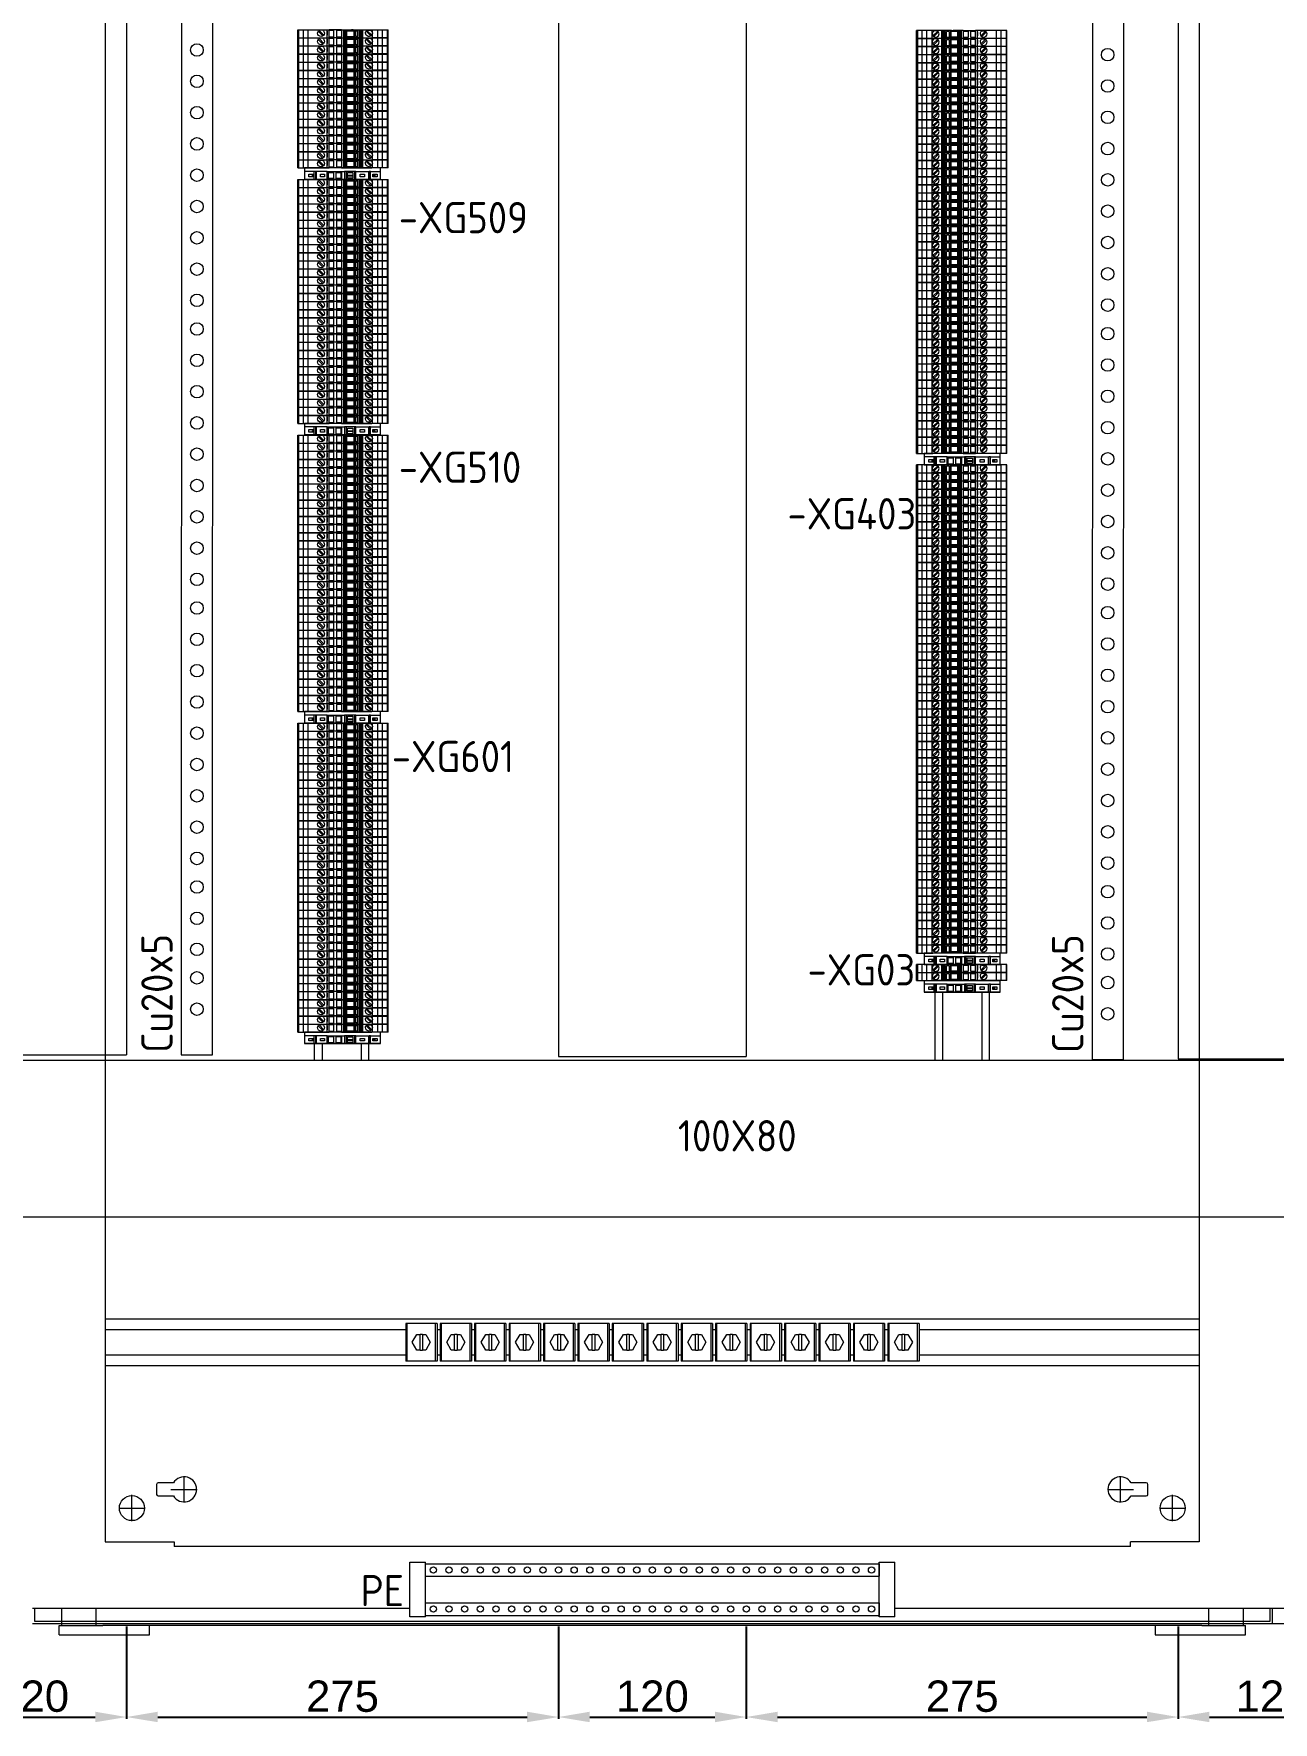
# Model space of a CAD drawing. Header units: millimetres. Extents: x 4959 to 7449, y 754 to 2938.
# Drawn here: x 5863 to 6655, y 754 to 1833 of the extents above; entities that cross this region are included whole.
import ezdxf
from ezdxf.enums import TextEntityAlignment as Align

# ---------------------------------------------------------------- set-up
doc = ezdxf.new("R2010")
doc.units = ezdxf.units.MM
doc.set_wipeout_variables(frame=1)
doc.layers.add('! NO PLOT !', color=7, linetype='Continuous', true_color=0xff75dd, plot=False)
doc.layers.add('000-PI-Oprema', color=30, linetype='Continuous', lineweight=5)
doc.layers.add('SI-ORMAR-Oprema', color=30, linetype='Continuous', lineweight=5)
for name, color, linetype in [('000-PI-ORMAR', 2, 'Continuous'), ('000-PI_TEXT', 7, 'Continuous'), ('002-PI-Kabelska kanalica', 150, 'Continuous'), ('004-PI-DIN Šina', 3, 'Continuous')]:
    doc.layers.add(name, color=color, linetype=linetype)
doc.styles.add('PI0', font='isocpeur.ttf', dxfattribs={"width": 0.9})
doc.styles.get("Standard").update_dxf_attribs({"font": 'arial.ttf'})
doc.dimstyles.new('ISO-25-lb', dxfattribs={"dimtxt": 8, "dimasz": 8, "dimexe": 1.25, "dimexo": 0.625, "dimtad": 1, "dimtxsty": 'Standard', "dimcen": 5, "dimadec": 0, "dimazin": 0, "dimtfac": 1, "dimtmove": 0, "dimatfit": 3, "dimfxl": 1, "dimarcsym": 0})

# ---------------------------------------------------------------- blocks, each defined once
blk = doc.blocks.new('2000x800_montazna ploca')
at = {"layer": '! NO PLOT !', "color": 18, "linetype": 'ByBlock', "lineweight": 0, "true_color": 0x000000}
for p, q in [((-4283.4, -218.7), (-4283.4, -201.9)), ((-3685, -218.7), (-3685, -201.9)), ((-4316.7, -230.7), (-4316.7, -213.9)), ((-4300.9, -207.1), (-4300.9, -213.5)), ((-4290.2, -206.1), (-4299.9, -206.1)), ((-4299.9, -214.5), (-4290.2, -214.5)), ((-4291.8, -210.3), (-4275, -210.3)), ((-3693.4, -210.3), (-3676.6, -210.3)), ((-3668.5, -206.1), (-3678.2, -206.1)), ((-3678.2, -214.5), (-3668.5, -214.5)), ((-3667.5, -213.5), (-3667.5, -207.1)), ((-3651.7, -230.7), (-3651.7, -213.9)), ((-4325.1, -222.3), (-4308.3, -222.3)), ((-3660.1, -222.3), (-3643.3, -222.3))]:
    blk.add_line(p, q, dxfattribs=at)
for centre in [(-4316.7, -222.3), (-3651.7, -222.3)]:
    blk.add_circle(centre, 8, dxfattribs=at)
for centre, radius, start, end in [((-4283.4, -210.3), 8, 211.6682, 148.3318), ((-3685, -210.3), 8, 31.6682, 328.3318), ((-4299.9, -207.1), 1, 90, 180), ((-4299.9, -213.5), 1, 180, 270), ((-3668.5, -207.1), 1, 360, 90), ((-3668.5, -213.5), 1, 270, 0)]:
    blk.add_arc(centre, radius, start, end, dxfattribs=at)
at = {"layer": '000-PI-ORMAR', "color": 18, "linetype": 'ByBlock', "lineweight": 0, "true_color": 0x000000}
for p, q in [((-4333.7, 1646.2), (-4333.7, -243.8)), ((-3634.7, 1646.2), (-3634.7, -243.8)), ((-4333.7, -243.8), (-4289.7, -243.8)), ((-4289.7, -243.8), (-4289.7, -246.8)), ((-3678.7, -246.8), (-4289.7, -246.8)), ((-3634.7, -243.8), (-3678.7, -243.8)), ((-3678.7, -246.8), (-3678.7, -243.8))]:
    blk.add_line(p, q, dxfattribs=at)
blk = doc.blocks.new('*U207')
at = {"layer": '004-PI-DIN Šina', "color": 0, "linetype": 'ByBlock', "lineweight": 0, "ltscale": 0.25}
for p, q in [((0, 15), (699, 15)), ((0, -15), (0, 15)), ((699, 15), (699, -15)), ((699, 8), (0, 8)), ((0, -8), (699, -8)), ((699, -15), (0, -15))]:
    blk.add_line(p, q, dxfattribs=at)
blk = doc.blocks.new('*U208')
at = {"layer": '002-PI-Kabelska kanalica', "color": 0, "linetype": 'ByBlock', "lineweight": 0}
for p in [(-20, 1327), (100, -100)]:
    blk.add_line(p, (100, 1327), dxfattribs=at)
blk = doc.blocks.new('3240252_WCC_14-select__2', base_point=(55.7, 813.9))
at = {"layer": '000-PI-Oprema', "color": 7}
for p, q in [((55.7, 837.9), (55.7, 813.9)), ((56.5, 837.9), (55.7, 837.9)), ((74.8, 837.9), (56.5, 837.9)), ((56.5, 813.9), (56.5, 837.9)), ((59.9, 825.9), (62.8, 830.9)), ((62.8, 830.9), (64.9, 830.9)), ((64.9, 820.9), (64.9, 830.9)), ((66.5, 830.9), (64.9, 830.9)), ((66.5, 830.9), (68.6, 830.9)), ((66.5, 830.9), (66.5, 820.9)), ((68.6, 830.9), (71.4, 825.9)), ((75.7, 837.9), (74.8, 837.9)), ((74.8, 813.9), (74.8, 837.9)), ((75.7, 837.9), (75.7, 813.9)), ((62.8, 820.9), (59.9, 825.9)), ((64.9, 820.9), (62.8, 820.9)), ((64.9, 820.9), (66.5, 820.9)), ((68.6, 820.9), (66.5, 820.9)), ((71.4, 825.9), (68.6, 820.9)), ((56.5, 813.9), (55.7, 813.9)), ((74.8, 813.9), (56.5, 813.9)), ((75.7, 813.9), (74.8, 813.9))]:
    blk.add_line(p, q, dxfattribs=at)
blk = doc.blocks.new('Drfsicht1', base_point=(65.7, 825.9))
at = {"color": 0, "linetype": 'ByBlock', "lineweight": 0}
blk.add_wipeout([(55.7, 837.9), (75.7, 837.9), (75.7, 813.9), (55.7, 813.9)], dxfattribs=at).dxf.layer = '000-PI-Oprema'
at = {"layer": '000-PI-Oprema', "color": 0, "linetype": 'ByBlock', "lineweight": 0}
blk.add_blockref('3240252_WCC_14-select__2', (55.7, 813.9), dxfattribs=at)
blk = doc.blocks.new('Uvodnica_ WCC14')
at = {"layer": '000-PI-Oprema', "color": 7}
blk.add_blockref('Drfsicht1', (0, 0), dxfattribs=at)
blk = doc.blocks.new('*U268')
blk.add_blockref('Uvodnica_ WCC14', (0, 0))
blk = doc.blocks.new('*U267')
at = {"layer": '000-PI-Oprema', "color": 0, "linetype": 'ByBlock', "lineweight": -2, "transparency": 16777216}
blk.add_blockref('*U268', (0, 0), dxfattribs=at)
blk.add_blockref('*U268', (22, 0), dxfattribs=at)
blk.add_blockref('*U268', (44, 0), dxfattribs=at)
blk.add_blockref('*U268', (66, 0), dxfattribs=at)
blk.add_blockref('*U268', (88, 0), dxfattribs=at)
blk.add_blockref('*U268', (110, 0), dxfattribs=at)
blk.add_blockref('*U268', (132, 0), dxfattribs=at)
blk.add_blockref('*U268', (154, 0), dxfattribs=at)
blk.add_blockref('*U268', (176, 0), dxfattribs=at)
blk.add_blockref('*U268', (198, 0), dxfattribs=at)
blk.add_blockref('*U268', (220, 0), dxfattribs=at)
blk.add_blockref('*U268', (242, 0), dxfattribs=at)
blk.add_blockref('*U268', (264, 0), dxfattribs=at)
blk.add_blockref('*U268', (286, 0), dxfattribs=at)
blk.add_blockref('*U268', (308, 0), dxfattribs=at)
blk = doc.blocks.new('*U216')
at = {"layer": '002-PI-Kabelska kanalica', "color": 0, "linetype": 'ByBlock', "lineweight": 0}
for p, q in [((-20, 1328), (100, 1328)), ((-20, -100), (-20, 1328)), ((100, -100), (100, 1328))]:
    blk.add_line(p, q, dxfattribs=at)
blk = doc.blocks.new('*U143')
at = {"color": 0, "linetype": 'ByBlock', "lineweight": 0, "ltscale": 0.25}
blk.add_lwpolyline([(-24.3, 0), (-24.3, -7.3), (24.3, -7.3), (24.3, 0), (-24.3, 0)], dxfattribs=at)
at = {"layer": '000-PI-Oprema', "color": 0, "linetype": 'ByBlock', "lineweight": 0}
for p, q in [((24.3, 0), (-24.3, 0)), ((24.3, -7.3), (24.3, 0)), ((-24.3, 0), (-24.3, -7.3)), ((-18, -2.2), (-24.3, -2.2)), ((-21.4, -5.6), (-21.4, -3.9)), ((-21.4, -3.9), (-18.5, -3.9)), ((-18.5, -5.6), (-21.4, -5.6)), ((-19, -4.6), (-19.1, -4.6)), ((-19.1, -5), (-19.1, -4.6)), ((-19, -5), (-19.1, -5)), ((-19, -4.6), (-19, -5)), ((-19, -4.6), (-18.5, -4.6)), ((-19, -5), (-18.5, -5)), ((-18.5, -3.9), (-18.5, -4.6)), ((-18.5, -4.6), (-18.5, -5)), ((-18.5, -5), (-18.5, -5.6)), ((-18, -7.3), (-18, -2.2)), ((-17.1, -2.2), (-18, -2.2)), ((-17.1, -7.3), (-18, -7.3)), ((-17.1, -7.3), (-17.1, -2.2)), ((-17, -2.2), (-17.1, -2.2)), ((-17, -7.3), (-17.1, -7.3)), ((-17, -2.2), (-17, -7.3)), ((-16.7, -2.2), (-17, -2.2)), ((-16.7, -7.3), (-17, -7.3)), ((-16.7, -2.2), (-16.7, -7.3)), ((-9.7, -2.2), (-16.7, -2.2)), ((-14.1, -3.9), (-11.4, -3.9)), ((-14.1, -5.6), (-14.1, -3.9)), ((-11.4, -5.6), (-14.1, -5.6)), ((-11.4, -3.9), (-11.4, -5.6)), ((-9.7, -2.2), (-9, -2.2)), ((-9.7, -7.3), (-9.7, -2.2)), ((-9.7, -7.3), (-9, -7.3)), ((-9, -2.8), (-9, -2.2)), ((-9, -2.2), (-1, -2.2)), ((-9, -6.8), (-9, -2.8)), ((-9, -2.8), (-5.8, -2.8)), ((-5.8, -6.8), (-9, -6.8)), ((-9, -7.3), (-9, -6.8)), ((-5.8, -2.8), (-5.8, -6.8)), ((-4.1, -2.8), (-1, -2.8)), ((-4.1, -6.8), (-4.1, -2.8)), ((-1, -6.8), (-4.1, -6.8)), ((-1, -2.2), (-1, -2.8)), ((-1, -2.2), (-0.3, -2.2)), ((-1, -2.8), (-1, -6.8)), ((-1, -6.8), (-1, -7.3)), ((-0.3, -2.2), (1.4, -2.2)), ((-0.3, -7.3), (-0.3, -2.2)), ((2.3, -2.2), (1.4, -2.2)), ((1.4, -2.2), (1.4, -7.3)), ((7.7, -2.2), (2.3, -2.2)), ((2.3, -2.2), (2.3, -7.3)), ((3.2, -3), (6.7, -3)), ((3.2, -4.6), (3.2, -3)), ((3.2, -4.6), (6.7, -4.6)), ((3.2, -5), (3.2, -4.6)), ((3.2, -5), (6.7, -5)), ((3.2, -6.5), (3.2, -5)), ((6.7, -6.5), (3.2, -6.5)), ((6.7, -3), (6.7, -4.6)), ((6.7, -4.6), (6.7, -5)), ((6.7, -5), (6.7, -6.5)), ((7.7, -2.2), (7.7, -7.3)), ((8.5, -2.2), (7.7, -2.2)), ((8.5, -7.3), (8.5, -2.2)), ((8.5, -2.2), (16.7, -2.2)), ((11.4, -3.9), (14.1, -3.9)), ((11.4, -5.6), (11.4, -3.9)), ((14.1, -5.6), (11.4, -5.6)), ((14.1, -3.9), (14.1, -5.6)), ((16.7, -2.2), (16.7, -7.3)), ((16.7, -2.2), (17, -2.2)), ((17, -7.3), (17, -2.2)), ((17, -2.2), (17.1, -2.2)), ((18, -2.2), (17.1, -2.2)), ((17.1, -7.3), (17.1, -2.2)), ((18, -2.2), (24.3, -2.2)), ((18, -7.3), (18, -2.2)), ((19.5, -4.6), (19.5, -3.9)), ((19.5, -3.9), (22.2, -3.9)), ((19.5, -5), (19.5, -4.6)), ((19.5, -4.6), (19.9, -4.6)), ((19.5, -5), (19.9, -5)), ((19.5, -5.6), (19.5, -5)), ((22.2, -5.6), (19.5, -5.6)), ((19.9, -4.6), (19.9, -5)), ((20.6, -4.6), (19.9, -4.6)), ((20.6, -5), (19.9, -5)), ((20.6, -4.6), (20.6, -5)), ((22.2, -3.9), (22.2, -5.6))]:
    blk.add_line(p, q, dxfattribs=at)
at = {"layer": '000-PI-Oprema', "color": 0, "linetype": 'ByBlock', "lineweight": 0, "ltscale": 0.25}
blk.add_line((24.3, -7.3), (-24.3, -7.3), dxfattribs=at)
blk = doc.blocks.new('*U220')
at = {"layer": '002-PI-Kabelska kanalica', "color": 0, "linetype": 'ByBlock', "lineweight": 0}
for p, q in [((-20, 1327), (100, 1327)), ((-20, -100), (-20, 1327))]:
    blk.add_line(p, q, dxfattribs=at)
blk = doc.blocks.new('*D287')
at = {"layer": '000-PI-ORMAR', "color": 0, "linetype": 'ByBlock', "lineweight": -2, "transparency": 16777216}
for p, q in [((5801.8, 814.8), (5801.8, 755.7)), ((5921.8, 814.8), (5921.8, 755.7)), ((5821.8, 756.9), (5901.8, 756.9))]:
    blk.add_line(p, q, dxfattribs=at)
at = {"layer": '000-PI-ORMAR', "color": 0, "linetype": 'ByBlock', "transparency": 16777216}
for points in [[(5821.8, 760.3), (5821.8, 753.6), (5801.8, 756.9)], [(5901.8, 760.3), (5901.8, 753.6), (5921.8, 756.9)]]:
    blk.add_solid(points, dxfattribs=at)
at = {"layer": 'Defpoints', "color": 0, "linetype": 'ByBlock', "transparency": 16777216}
for p in [(5801.8, 815.4), (5921.8, 815.4), (5921.8, 756.9)]:
    blk.add_point(p, dxfattribs=at)
at = {"layer": '000-PI-ORMAR', "color": 0, "linetype": 'ByBlock', "lineweight": 0, "transparency": 16777216, "insert": (5861.8, 770.1), "char_height": 20, "attachment_point": 5}
blk.add_mtext('120', dxfattribs=at)
blk = doc.blocks.new('*D288')
at = {"layer": '000-PI-ORMAR', "color": 0, "linetype": 'ByBlock', "lineweight": -2, "transparency": 16777216}
for p, q in [((5921.8, 814.8), (5921.8, 755.7)), ((6197.8, 814.8), (6197.8, 755.7)), ((5941.8, 756.9), (6177.8, 756.9))]:
    blk.add_line(p, q, dxfattribs=at)
at = {"layer": '000-PI-ORMAR', "color": 0, "linetype": 'ByBlock', "transparency": 16777216}
for points in [[(5941.8, 760.3), (5941.8, 753.6), (5921.8, 756.9)], [(6177.8, 760.3), (6177.8, 753.6), (6197.8, 756.9)]]:
    blk.add_solid(points, dxfattribs=at)
at = {"layer": 'Defpoints', "color": 0, "linetype": 'ByBlock', "transparency": 16777216}
for p in [(5921.8, 815.4), (6197.8, 815.4), (6197.8, 756.9)]:
    blk.add_point(p, dxfattribs=at)
at = {"layer": '000-PI-ORMAR', "color": 0, "linetype": 'ByBlock', "lineweight": 0, "transparency": 16777216, "insert": (6059.8, 770.1), "char_height": 20, "attachment_point": 5}
blk.add_mtext('275', dxfattribs=at)
blk = doc.blocks.new('*D289')
at = {"layer": '000-PI-ORMAR', "color": 0, "linetype": 'ByBlock', "lineweight": -2, "transparency": 16777216}
for p, q in [((6197.8, 814.8), (6197.8, 755.7)), ((6317.8, 814.8), (6317.8, 755.7)), ((6217.8, 756.9), (6297.8, 756.9))]:
    blk.add_line(p, q, dxfattribs=at)
at = {"layer": '000-PI-ORMAR', "color": 0, "linetype": 'ByBlock', "transparency": 16777216}
for points in [[(6217.8, 760.3), (6217.8, 753.6), (6197.8, 756.9)], [(6297.8, 760.3), (6297.8, 753.6), (6317.8, 756.9)]]:
    blk.add_solid(points, dxfattribs=at)
at = {"layer": 'Defpoints', "color": 0, "linetype": 'ByBlock', "transparency": 16777216}
for p in [(6197.8, 815.4), (6317.8, 815.4), (6317.8, 756.9)]:
    blk.add_point(p, dxfattribs=at)
at = {"layer": '000-PI-ORMAR', "color": 0, "linetype": 'ByBlock', "lineweight": 0, "transparency": 16777216, "insert": (6257.8, 770.1), "char_height": 20, "attachment_point": 5}
blk.add_mtext('120', dxfattribs=at)
blk = doc.blocks.new('*D290')
at = {"layer": '000-PI-ORMAR', "color": 0, "linetype": 'ByBlock', "lineweight": -2, "transparency": 16777216}
for p, q in [((6317.8, 814.8), (6317.8, 755.7)), ((6593.8, 814.8), (6593.8, 755.7)), ((6337.8, 756.9), (6573.8, 756.9))]:
    blk.add_line(p, q, dxfattribs=at)
at = {"layer": '000-PI-ORMAR', "color": 0, "linetype": 'ByBlock', "transparency": 16777216}
for points in [[(6337.8, 760.3), (6337.8, 753.6), (6317.8, 756.9)], [(6573.8, 760.3), (6573.8, 753.6), (6593.8, 756.9)]]:
    blk.add_solid(points, dxfattribs=at)
at = {"layer": 'Defpoints', "color": 0, "linetype": 'ByBlock', "transparency": 16777216}
for p in [(6317.8, 815.4), (6593.8, 815.4), (6593.8, 756.9)]:
    blk.add_point(p, dxfattribs=at)
at = {"layer": '000-PI-ORMAR', "color": 0, "linetype": 'ByBlock', "lineweight": 0, "transparency": 16777216, "insert": (6455.8, 770.1), "char_height": 20, "attachment_point": 5}
blk.add_mtext('275', dxfattribs=at)
blk = doc.blocks.new('*D291')
at = {"layer": '000-PI-ORMAR', "color": 0, "linetype": 'ByBlock', "lineweight": -2, "transparency": 16777216}
for p, q in [((6593.8, 814.8), (6593.8, 755.7)), ((6713.8, 814.8), (6713.8, 755.7)), ((6613.8, 756.9), (6693.8, 756.9))]:
    blk.add_line(p, q, dxfattribs=at)
at = {"layer": '000-PI-ORMAR', "color": 0, "linetype": 'ByBlock', "transparency": 16777216}
for points in [[(6613.8, 760.3), (6613.8, 753.6), (6593.8, 756.9)], [(6693.8, 760.3), (6693.8, 753.6), (6713.8, 756.9)]]:
    blk.add_solid(points, dxfattribs=at)
at = {"layer": 'Defpoints', "color": 0, "linetype": 'ByBlock', "transparency": 16777216}
for p in [(6593.8, 815.4), (6713.8, 815.4), (6713.8, 756.9)]:
    blk.add_point(p, dxfattribs=at)
at = {"layer": '000-PI-ORMAR', "color": 0, "linetype": 'ByBlock', "lineweight": 0, "transparency": 16777216, "insert": (6653.8, 770.1), "char_height": 20, "attachment_point": 5}
blk.add_mtext('120', dxfattribs=at)
blk = doc.blocks.new('-24VDC - dupla')
at = {"color": 0, "linetype": 'ByBlock', "lineweight": 0}
blk.add_wipeout([(49333.6, 46333), (49368.6, 46333), (49368.6, 46323), (49367.6, 46323), (49367.6, 46033.2), (49368.6, 46033.2), (49368.6, 46023.2), (49333.6, 46023.2), (49333.6, 46033.2), (49334.6, 46033.2), (49334.6, 46323), (49333.6, 46323)], dxfattribs=at)
at = {"color": 0, "linetype": 'ByBlock', "lineweight": 0, "ltscale": 0.25}
for p, q in [((49333.6, 46323), (49333.6, 46333)), ((49333.6, 46333), (49368.6, 46333)), ((49368.6, 46333), (49368.6, 46323)), ((49333.6, 46323), (49368.6, 46323)), ((49334.6, 46323), (49334.6, 46033.2)), ((49334.6, 46323), (49342.6, 46323)), ((49342.6, 46323), (49342.6, 46033.2)), ((49359.6, 46323), (49359.6, 46033.2)), ((49359.6, 46323), (49367.6, 46323)), ((49367.6, 46323), (49367.6, 46033.2)), ((49333.6, 46023.2), (49333.6, 46033.2)), ((49333.6, 46033.2), (49368.6, 46033.2)), ((49342.6, 46033.2), (49334.6, 46033.2)), ((49346.1, 46033.2), (49356.1, 46033.2)), ((49367.6, 46033.2), (49359.6, 46033.2)), ((49368.6, 46033.2), (49368.6, 46023.2)), ((49333.6, 46023.2), (49368.6, 46023.2))]:
    blk.add_line(p, q, dxfattribs=at)
for centre in [(49338.6, 46318), (49338.6, 46308), (49363.6, 46318), (49363.6, 46308), (49338.6, 46298), (49363.6, 46298), (49338.6, 46288), (49363.6, 46288), (49338.6, 46278), (49363.6, 46278), (49338.6, 46268), (49363.6, 46268), (49338.6, 46258), (49363.6, 46258), (49338.6, 46248), (49363.6, 46248), (49338.6, 46238), (49363.6, 46238), (49338.6, 46228), (49363.6, 46228), (49338.6, 46218), (49363.6, 46218), (49338.6, 46208), (49363.6, 46208), (49338.6, 46198), (49363.6, 46198), (49338.6, 46188), (49363.6, 46188), (49338.6, 46178), (49338.6, 46168), (49363.6, 46178), (49363.6, 46168), (49338.6, 46158), (49363.6, 46158), (49338.6, 46148), (49363.6, 46148), (49338.6, 46138), (49363.6, 46138), (49338.6, 46128), (49363.6, 46128), (49338.6, 46118), (49363.6, 46118), (49338.6, 46108), (49363.6, 46108), (49338.6, 46098), (49363.6, 46098), (49338.6, 46088), (49363.6, 46088), (49338.6, 46078), (49363.6, 46078), (49338.6, 46068), (49363.6, 46068), (49338.6, 46058), (49363.6, 46058), (49338.6, 46048), (49338.6, 46038), (49363.6, 46048), (49363.6, 46038)]:
    blk.add_circle(centre, 2, dxfattribs=at)
blk = doc.blocks.new('*U224')
at = {"layer": '002-PI-Kabelska kanalica', "color": 0, "linetype": 'ByBlock', "lineweight": 0}
for p, q in [((-20, -100), (-20, 2063)), ((80, -100), (80, 2063))]:
    blk.add_line(p, q, dxfattribs=at)
blk = doc.blocks.new('UT 2.5 MT - 3046362')
at = {"layer": '000-PI-Oprema', "color": 0, "linetype": 'ByBlock', "lineweight": 0}
for p, q in [((53710, 41740.1), (53710, 41729.7)), ((53710, 41740.1), (53715.1, 41740.1)), ((53715.1, 41739.5), (53710, 41739.5)), ((53710, 41736.5), (53715.1, 41736.5)), ((53715.1, 41717.7), (53715.1, 41740.1)), ((53710, 41733.5), (53715.1, 41733.5)), ((53710, 41730), (53715.1, 41730)), ((53710, 41711.5), (53710, 41729.7)), ((53711.1, 41729.1), (53711.1, 41729.1)), ((53711.1, 41729.1), (53714.1, 41726)), ((53711.6, 41729.6), (53711.6, 41729.6)), ((53714.6, 41726.5), (53711.6, 41729.6)), ((53714.1, 41726), (53714.1, 41726)), ((53714.6, 41726.5), (53714.6, 41726.5)), ((53714.8, 41728.9), (53714.8, 41728.9)), ((53714.8, 41726.8), (53714.8, 41728.9)), ((53714.8, 41726.8), (53714.8, 41726.8)), ((53710, 41723.9), (53715.1, 41723.9)), ((53710, 41723.8), (53710, 41723.8)), ((53715.1, 41723.8), (53710, 41723.8)), ((53715.1, 41723.4), (53710, 41723.4)), ((53710, 41722.8), (53715.1, 41722.8)), ((53710, 41721.1), (53710, 41721.1)), ((53710, 41716.1), (53710, 41716.1)), ((53710.1, 41718.4), (53710.1, 41721.8)), ((53710.1, 41721.8), (53710.1, 41721.8)), ((53710.1, 41721.8), (53715, 41721.8)), ((53715, 41718.4), (53710.1, 41718.4)), ((53710.1, 41718.2), (53710.1, 41718.4)), ((53710.1, 41718.2), (53710.8, 41718.2)), ((53710.7, 41720.8), (53710.7, 41719.4)), ((53710.7, 41720.8), (53714.3, 41720.8)), ((53710.7, 41719.4), (53710.7, 41719.2)), ((53710.8, 41719.2), (53710.7, 41719.2)), ((53710.8, 41721.8), (53710.8, 41722.6)), ((53710.8, 41722.6), (53714.3, 41722.6)), ((53710.8, 41722.6), (53710.8, 41722.6)), ((53714.3, 41719.2), (53710.8, 41719.2)), ((53710.8, 41711.8), (53710.8, 41718.2)), ((53714.3, 41718.2), (53710.8, 41718.2)), ((53710.8, 41712.8), (53710.8, 41713.8)), ((53710.8, 41713.8), (53710.8, 41713.8)), ((53710.8, 41713.7), (53714.3, 41713.7)), ((53711.6, 41723.9), (53714.2, 41723.9)), ((53711.6, 41723.9), (53711.6, 41723.9)), ((53714.2, 41723.9), (53714.2, 41723.9)), ((53714.3, 41721.8), (53714.3, 41722.6)), ((53714.3, 41722.6), (53714.3, 41722.6)), ((53714.3, 41719.2), (53714.3, 41720.8)), ((53714.3, 41711.8), (53714.3, 41718.2)), ((53715, 41718.2), (53714.3, 41718.2)), ((53714.3, 41717.7), (53715.1, 41717.7)), ((53715.1, 41716.6), (53714.3, 41716.6)), ((53714.3, 41712.8), (53714.3, 41713.8)), ((53714.3, 41713.8), (53714.3, 41713.8)), ((53715, 41718.4), (53715, 41721.8)), ((53715, 41721.8), (53715, 41721.8)), ((53715, 41718.2), (53715, 41718.4)), ((53715.1, 41723.8), (53715.1, 41723.8)), ((53715.1, 41721.1), (53715.1, 41721.1)), ((53715.1, 41717.7), (53715.1, 41716.6)), ((53715.1, 41717.7), (53715.1, 41717.7)), ((53715.1, 41717.7), (53715.1, 41717.7)), ((53715.1, 41716.6), (53715.1, 41716.6)), ((53715.1, 41711.5), (53715.1, 41716.6)), ((53715.1, 41716.1), (53715.1, 41716.1)), ((53710, 41710.3), (53710, 41711.5)), ((53715.1, 41711.5), (53710, 41711.5)), ((53710, 41710.3), (53710, 41702.3)), ((53710, 41710.3), (53710, 41710.3)), ((53715.1, 41710.3), (53710, 41710.3)), ((53710.6, 41710.3), (53710.6, 41710.3)), ((53710.6, 41707.1), (53710.6, 41710.3)), ((53710.6, 41707.1), (53710.6, 41707.1)), ((53714.6, 41707.1), (53710.6, 41707.1)), ((53710.6, 41702.3), (53710.6, 41705.4)), ((53710.6, 41705.4), (53710.6, 41705.4)), ((53710.6, 41705.4), (53714.6, 41705.4)), ((53710.8, 41712.6), (53710.8, 41712.8)), ((53710.8, 41712.8), (53714.3, 41712.8)), ((53710.8, 41712.6), (53710.8, 41712.6)), ((53710.8, 41712.6), (53714.3, 41712.6)), ((53710.8, 41711.8), (53714.3, 41711.8)), ((53710.8, 41711.8), (53710.8, 41711.8)), ((53714.3, 41711.8), (53710.8, 41711.8)), ((53714.3, 41712.6), (53714.3, 41712.8)), ((53714.3, 41712.6), (53714.3, 41712.6)), ((53714.3, 41711.8), (53714.3, 41711.8)), ((53714.6, 41710.3), (53714.6, 41710.3)), ((53714.6, 41710.3), (53714.6, 41707.1)), ((53714.6, 41707.1), (53714.6, 41707.1)), ((53714.6, 41705.4), (53714.6, 41705.4)), ((53714.6, 41705.4), (53714.6, 41702.3)), ((53715.1, 41710.3), (53715.1, 41711.5)), ((53715.1, 41710.3), (53715.1, 41710.3)), ((53715.1, 41710.3), (53715.1, 41702.3)), ((53710, 41701.1), (53710, 41702.3)), ((53710, 41702.3), (53710, 41702.3)), ((53710, 41702.3), (53715.1, 41702.3)), ((53710, 41682.3), (53710, 41701.1)), ((53710, 41701.1), (53715.1, 41701.1)), ((53710.6, 41702.3), (53710.6, 41702.3)), ((53711.1, 41698.4), (53714.1, 41695.4)), ((53711.6, 41701.1), (53711.6, 41701.1)), ((53714.2, 41701.1), (53711.6, 41701.1)), ((53714.6, 41695.9), (53711.6, 41698.9)), ((53714.2, 41701.1), (53714.2, 41701.1)), ((53714.6, 41702.3), (53714.6, 41702.3)), ((53714.8, 41698.2), (53714.8, 41696.1)), ((53714.8, 41698.2), (53714.8, 41698.2)), ((53714.8, 41696.1), (53714.8, 41696.1)), ((53715.1, 41702.3), (53715.1, 41702.3)), ((53715.1, 41701.1), (53715.1, 41702.3)), ((53715.1, 41682.3), (53715.1, 41701.1)), ((53710, 41688.9), (53715.1, 41688.9)), ((53710, 41685.9), (53715.1, 41685.9)), ((53710, 41682.3), (53710, 41683)), ((53715.1, 41682.8), (53710, 41682.8)), ((53710, 41682.3), (53715.1, 41682.3))]:
    blk.add_line(p, q, dxfattribs=at)
for centre, radius, start, end in [((53712.9, 41727.8), 2.17, 120.4503, 270), ((53712.9, 41727.8), 2.17, 270, 330.8754), ((53712.9, 41727.8), 2.17, 29.1246, 59.5497), ((53712.9, 41697.2), 2.18, 90, 270), ((53712.9, 41697.2), 2.18, 29.1246, 90), ((53712.9, 41697.2), 2.18, 270, 330.8754)]:
    blk.add_arc(centre, radius, start, end, dxfattribs=at)
for start_param, end_param in [(-1.570796, -1.039338), (-2.102255, -1.570796)]:
    blk.add_ellipse((53712.9, 41727.8), major_axis=(-2.18, 0), ratio=1, start_param=start_param, end_param=end_param, dxfattribs=at)

msp = doc.modelspace()

# ---------------------------------------------------------------- linework, layer by layer
at = {"color": 0, "linetype": 'ByBlock', "lineweight": 0}
for p, q in [((6438.271, 1220.087), (6438.271, 1176.585)), ((6443.271, 1220.087), (6443.271, 1176.585)), ((6468.271, 1220.087), (6468.271, 1176.585)), ((6473.271, 1176.585), (6473.271, 1220.087)), ((6041.658, 1187.16), (6041.657, 1176.585)), ((6046.717, 1187.16), (6046.717, 1176.585)), ((6071.717, 1187.16), (6071.717, 1176.585)), ((6076.717, 1176.585), (6076.717, 1187.16))]:
    msp.add_line(p, q, dxfattribs=at)
at = {"layer": '000-PI-ORMAR', "color": 0, "linetype": 'ByBlock', "lineweight": 0}
for p, q in [((5861.783, 826.387), (6653.783, 826.387)), ((5863.271, 817.887), (5863.271, 826.387)), ((5880.271, 826.387), (5880.271, 815.387)), ((5902.271, 826.387), (5902.271, 815.387)), ((6613.271, 826.387), (6613.271, 815.387)), ((6635.271, 826.387), (6635.271, 815.387)), ((6652.271, 826.387), (6652.271, 817.887)), ((6653.771, 826.387), (6653.771, 816.387)), ((6653.783, 826.387), (7445.783, 826.387)), ((5880.271, 816.387), (5861.771, 816.387)), ((5880.271, 817.887), (5863.271, 817.887)), ((5878.81, 815.387), (5880.271, 815.387)), ((5878.81, 809.387), (5878.81, 815.387)), ((5878.81, 809.387), (5936.461, 809.387)), ((6635.271, 817.887), (5880.271, 817.887)), ((6635.271, 816.387), (5880.271, 816.387)), ((5880.271, 815.387), (5884.529, 815.387)), ((5884.529, 815.387), (5906.641, 815.387)), ((6608.902, 815.387), (5906.641, 815.387)), ((5936.461, 809.387), (5936.461, 815.387)), ((6579.082, 815.387), (6579.082, 809.387)), ((6579.082, 809.387), (6636.733, 809.387)), ((6608.902, 815.387), (6631.014, 815.387)), ((6631.014, 815.387), (6635.271, 815.387)), ((6652.271, 817.887), (6635.271, 817.887)), ((6653.771, 816.387), (6635.271, 816.387)), ((6635.271, 815.387), (6636.733, 815.387)), ((6636.733, 809.387), (6636.733, 815.387)), ((6672.271, 816.387), (6653.771, 816.387))]:
    msp.add_line(p, q, dxfattribs=at)
at = {"layer": '004-PI-DIN Šina', "color": 0, "linetype": 'ByBlock', "lineweight": 0}
for p, q in [((5957.285, 2607.525), (5956.771, 1180.11)), ((5976.771, 1180.11), (5977.285, 2607.525)), ((6539.285, 2604.535), (6538.771, 1177.12)), ((6558.771, 1177.12), (6559.285, 2604.535)), ((5956.771, 1180.11), (5976.771, 1180.11)), ((6538.771, 1177.12), (6558.771, 1177.12))]:
    msp.add_line(p, q, dxfattribs=at)
at = {"layer": '004-PI-DIN Šina', "color": 0, "linetype": 'ByBlock', "lineweight": 0, "ltscale": 0.01}
for centre in [(5966.771, 1822.176), (6548.771, 1819.187), (5966.771, 1802.176), (5966.771, 1802.176), (6548.771, 1799.187), (6548.771, 1799.187), (5966.771, 1782.176), (6548.771, 1779.187), (5966.771, 1762.176), (6548.771, 1759.187), (5966.771, 1742.176), (6548.771, 1739.187), (5966.771, 1722.176), (6548.771, 1719.187), (5966.771, 1702.176), (6548.771, 1699.187), (5966.771, 1682.176), (6548.771, 1679.187), (5966.771, 1662.176), (6548.771, 1659.187), (5966.771, 1643.882), (6548.771, 1640.893), (5966.771, 1623.882), (5966.771, 1623.882), (6548.771, 1620.893), (6548.771, 1620.893), (5966.771, 1603.882), (6548.771, 1600.893), (5966.771, 1583.882), (6548.771, 1580.893), (5966.771, 1563.882), (6548.771, 1560.893), (5966.771, 1543.882), (6548.771, 1540.893), (5966.771, 1523.882), (6548.771, 1520.893), (5966.771, 1503.882), (6548.771, 1500.893), (5966.771, 1483.882), (6548.771, 1480.893), (5966.771, 1465.588), (6548.771, 1462.598), (5966.771, 1445.588), (5966.771, 1445.588), (6548.771, 1442.598), (6548.771, 1442.598), (5966.771, 1425.588), (6548.771, 1422.598), (5966.771, 1405.588), (6548.771, 1402.598), (5966.771, 1385.588), (6548.771, 1382.598), (5966.771, 1365.588), (6548.771, 1362.598), (5966.771, 1345.588), (6548.771, 1342.598), (5966.771, 1325.588), (6548.771, 1322.598), (5966.771, 1305.588), (6548.771, 1302.598), (5966.771, 1287.294), (6548.771, 1284.304), (5966.771, 1267.294), (6548.771, 1264.304), (5966.771, 1247.528), (6548.771, 1244.538), (5966.771, 1229.234), (6548.771, 1226.244), (5966.771, 1209.234), (5966.771, 1209.234), (6548.771, 1206.244), (6548.771, 1206.244)]:
    msp.add_circle(centre, 4, dxfattribs=at)

# ---------------------------------------------------------------- block references
at = {"color": 0, "linetype": 'ByBlock', "lineweight": 0, "ltscale": 0.25, "xscale": -1, "rotation": 270}
for p in [(-35651.114, -51879.953), (-35651.114, -51885.153), (-35651.114, -51890.353), (-35651.114, -51895.553), (-35651.114, -51900.753), (-35651.114, -51905.953), (-35651.114, -51911.153), (-35651.114, -51916.353), (-35651.114, -51921.553), (-35651.114, -51926.753), (-35651.114, -51931.953), (-35651.114, -51937.153), (-35651.114, -51942.353), (-35651.114, -51947.553), (-35651.114, -51952.753), (-35651.114, -51957.953), (-35651.114, -51963.153), (-35651.114, -51975.653), (-35651.114, -51980.853), (-35651.114, -51986.053), (-35651.114, -51991.253), (-35651.114, -51996.453), (-35651.114, -52001.653), (-35651.114, -52006.853), (-35651.114, -52012.053), (-35651.114, -52017.253), (-35651.114, -52022.453), (-35651.114, -52027.653), (-35651.114, -52032.853), (-35651.114, -52038.053), (-35651.114, -52043.253), (-35651.114, -52048.453), (-35651.114, -52053.653), (-35651.114, -52058.853), (-35651.114, -52064.053), (-35651.114, -52069.253), (-35651.114, -52074.453), (-35651.114, -52079.653), (-35651.114, -52084.853), (-35651.114, -52090.053), (-35651.114, -52095.253), (-35651.114, -52100.453), (-35651.114, -52105.653), (-35651.114, -52110.853), (-35651.114, -52116.053), (-35651.114, -52121.253), (-35651.114, -52126.453), (-35651.114, -52138.953), (-35651.114, -52144.153), (-35651.114, -52149.353), (-35651.114, -52154.553), (-35651.114, -52159.753), (-35651.114, -52164.953), (-35651.114, -52170.153), (-35651.114, -52175.353), (-35651.114, -52180.553), (-35651.114, -52185.753), (-35651.114, -52190.953), (-35651.114, -52196.153), (-35651.114, -52201.353), (-35651.114, -52206.553), (-35651.114, -52211.753), (-35651.114, -52216.953), (-35651.114, -52222.153), (-35651.114, -52227.353), (-35651.114, -52232.553), (-35651.114, -52237.753), (-35651.114, -52242.953), (-35651.114, -52248.153), (-35651.114, -52253.353), (-35651.114, -52258.553), (-35651.114, -52263.753), (-35651.114, -52268.953), (-35651.114, -52274.153), (-35651.114, -52279.353), (-35651.114, -52284.553), (-35651.114, -52289.753), (-35651.114, -52294.953), (-35651.114, -52300.153), (-35651.114, -52305.353), (-35651.114, -52310.553), (-35651.114, -52323.053), (-35651.114, -52328.253), (-35651.114, -52333.453), (-35651.114, -52338.653), (-35651.114, -52343.853), (-35651.114, -52349.053), (-35651.114, -52354.253), (-35651.114, -52359.453), (-35651.114, -52364.653), (-35651.114, -52369.853), (-35651.114, -52375.053), (-35651.114, -52380.253), (-35651.114, -52385.453), (-35651.114, -52390.653), (-35651.114, -52395.853), (-35651.114, -52401.053), (-35651.114, -52406.253), (-35651.114, -52411.453), (-35651.114, -52416.653), (-35651.114, -52421.853), (-35651.114, -52427.053), (-35651.114, -52432.253), (-35651.114, -52437.453), (-35651.114, -52442.653), (-35651.114, -52447.853), (-35651.114, -52453.053), (-35651.114, -52458.253), (-35651.114, -52463.453), (-35651.114, -52468.653), (-35651.114, -52473.853), (-35651.114, -52479.053), (-35651.114, -52484.253), (-35651.114, -52489.453), (-35651.114, -52494.653), (-35651.114, -52499.853), (-35651.114, -52505.053), (-35651.114, -52510.253), (-35651.114, -52515.453)]:
    msp.add_blockref('UT 2.5 MT - 3046362', p, dxfattribs=at)
at = {"color": 0, "linetype": 'ByBlock', "lineweight": 0, "ltscale": 0.25, "rotation": 90}
for p in [(48166.657, -51880.376), (48166.657, -51885.576), (48166.657, -51890.776), (48166.657, -51895.976), (48166.657, -51901.176), (48166.657, -51906.376), (48166.657, -51911.576), (48166.657, -51916.776), (48166.657, -51921.976), (48166.657, -51927.176), (48166.657, -51932.376), (48166.657, -51937.576), (48166.657, -51942.776), (48166.657, -51947.976), (48166.657, -51953.176), (48166.657, -51958.376), (48166.657, -51963.576), (48166.657, -51968.776), (48166.657, -51973.976), (48166.657, -51979.176), (48166.657, -51984.376), (48166.657, -51989.576), (48166.657, -51994.776), (48166.657, -51999.976), (48166.657, -52005.176), (48166.657, -52010.376), (48166.657, -52015.576), (48166.657, -52020.776), (48166.657, -52025.976), (48166.657, -52031.176), (48166.657, -52036.376), (48166.657, -52041.576), (48166.657, -52046.776), (48166.657, -52051.976), (48166.657, -52057.176), (48166.657, -52062.376), (48166.657, -52067.576), (48166.657, -52072.776), (48166.657, -52077.976), (48166.657, -52083.176), (48166.657, -52088.376), (48166.657, -52093.576), (48166.657, -52098.776), (48166.657, -52103.976), (48166.657, -52109.176), (48166.657, -52114.376), (48166.657, -52119.576), (48166.657, -52124.776), (48166.657, -52129.976), (48166.657, -52135.176), (48166.657, -52140.376), (48166.657, -52145.576), (48166.657, -52158.076), (48166.657, -52163.276), (48166.657, -52168.476), (48166.657, -52173.676), (48166.657, -52178.876), (48166.657, -52184.076), (48166.657, -52189.276), (48166.657, -52194.476), (48166.657, -52199.676), (48166.657, -52204.876), (48166.657, -52210.076), (48166.657, -52215.276), (48166.657, -52220.476), (48166.657, -52225.676), (48166.657, -52230.876), (48166.657, -52236.076), (48166.657, -52241.276), (48166.657, -52246.476), (48166.657, -52251.676), (48166.657, -52256.876), (48166.657, -52262.076), (48166.657, -52267.276), (48166.657, -52272.476), (48166.657, -52277.676), (48166.657, -52282.876), (48166.657, -52288.076), (48166.657, -52293.276), (48166.657, -52298.476), (48166.657, -52303.676), (48166.657, -52308.876), (48166.657, -52314.076), (48166.657, -52319.276), (48166.657, -52324.476), (48166.657, -52329.676), (48166.657, -52334.876), (48166.657, -52340.076), (48166.657, -52345.276), (48166.657, -52350.476), (48166.657, -52355.676), (48166.657, -52360.876), (48166.657, -52366.076), (48166.657, -52371.276), (48166.657, -52376.476), (48166.657, -52381.676), (48166.657, -52386.876), (48166.657, -52392.076), (48166.657, -52397.276), (48166.657, -52402.476), (48166.657, -52407.676), (48166.657, -52412.876), (48166.657, -52418.076), (48166.657, -52423.276), (48166.657, -52428.476), (48166.657, -52433.676), (48166.657, -52438.876), (48166.657, -52444.076), (48166.657, -52449.276), (48166.657, -52454.476), (48166.657, -52459.676), (48166.657, -52464.876), (48166.657, -52477.326), (48166.657, -52482.526)]:
    msp.add_blockref('UT 2.5 MT - 3046362', p, dxfattribs=at)
at = {"layer": '000-PI-ORMAR', "color": 0, "linetype": 'ByBlock', "lineweight": 0}
msp.add_blockref('2000x800_montazna ploca', (10241.941, 1112.699), dxfattribs=at)
at = {"layer": '002-PI-Kabelska kanalica', "color": 0, "linetype": 'ByBlock', "lineweight": 0, "xscale": -1, "rotation": 180}
for name, p in [('*U208', (5821.771, 2507.11)), ('*U216', (6217.771, 2507.11)), ('*U220', (6613.771, 2504.535))]:
    msp.add_blockref(name, p, dxfattribs=at)
at = {"layer": '002-PI-Kabelska kanalica', "color": 0, "linetype": 'ByBlock', "lineweight": 0, "rotation": 270}
msp.add_blockref('*U224', (5336.271, 1156.585), dxfattribs=at)
at = {"layer": '004-PI-DIN Šina', "color": 0, "linetype": 'ByBlock', "lineweight": 0}
msp.add_blockref('*U207', (5908.271, 996.351), dxfattribs=at)
at = {"layer": 'SI-ORMAR-Oprema', "color": 0, "linetype": 'ByBlock', "lineweight": 0}
for p in [(6059.771, 1746.81), (6059.771, 1583.51), (6455.771, 1564.387), (6059.771, 1399.41), (6455.771, 1245.137), (6455.771, 1227.437), (6059.771, 1194.51)]:
    msp.add_blockref('*U143', p, dxfattribs=at)

# ---------------------------------------------------------------- texts
at = {"color": 0, "linetype": 'ByBlock', "lineweight": 0, "char_height": 20, "width": 16.78721, "attachment_point": 5, "rotation": 90, "style": 'PI0'}
for insert in [(5941.237, 1219.336), (6523.238, 1219.127)]:
    msp.add_mtext('Cu20x5', dxfattribs=dict(at, insert=insert))
at = {"color": 0, "linetype": 'ByBlock', "lineweight": 0, "insert": (6312.04, 1128.342), "char_height": 20, "width": 16.78721, "attachment_point": 5, "style": 'PI0'}
msp.add_mtext('100X{\\fISOCPEUR|b0|i0|c238|p34;8}0', dxfattribs=at)
at = {"layer": '000-PI_TEXT', "color": 0, "linetype": 'ByBlock', "lineweight": 0, "style": 'PI0', "width": 0.9}
for s, p in [('-XG509', (6095.771, 1705.076)), ('-XG510', (6095.771, 1545.545)), ('-XG403', (6344.127, 1515.836)), ('-XG601', (6091.314, 1360.687)), ('-XG03', (6356.968, 1224.371))]:
    msp.add_text(s, height=20, dxfattribs=at).set_placement(p)

# ---------------------------------------------------------------- dimensions: what is measured, and where the dimension line sits
at = {"layer": '000-PI-ORMAR', "color": 0, "linetype": 'ByBlock', "lineweight": 0}
for base, p1, p2, text, picture, middle in [((5921.771, 756.917), (5801.771, 815.387), (5921.771, 815.387), '120', '*D287', (5861.771, 756.917)), ((6197.771, 756.917), (5921.771, 815.387), (6197.771, 815.387), '275', '*D288', (6059.771, 756.917)), ((6317.771, 756.917), (6197.771, 815.387), (6317.771, 815.387), '120', '*D289', (6257.771, 756.917)), ((6593.771, 756.917), (6317.771, 815.387), (6593.771, 815.387), '275', '*D290', (6455.771, 756.917)), ((6713.771, 756.917), (6593.771, 815.387), (6713.771, 815.387), '120', '*D291', (6653.771, 756.917))]:
    dim = msp.add_linear_dim(base=base, p1=p1, p2=p2, text=text, dimstyle='ISO-25-lb', override={"dimtxt": 20, "dimasz": 20, "dimgap": 3}, dxfattribs=at)
    dim.commit()
    dim.dimension.update_dxf_attribs({"geometry": picture, "text_midpoint": middle, "dimtype": 160})

# ---------------------------------------------------------------- next in the draw order: block references
at = {"color": 0, "linetype": 'ByBlock', "lineweight": 0, "rotation": 90}
msp.add_blockref('-24VDC - dupla', (52435.854, -48512.725), dxfattribs=at)
at = {"layer": '000-PI-Oprema', "color": 0, "linetype": 'ByBlock', "lineweight": 0}
msp.add_blockref('*U267', (6110.22, 996.351), dxfattribs=at)

# ---------------------------------------------------------------- next in the draw order: texts
at = {"color": 0, "linetype": 'ByBlock', "lineweight": 0, "style": 'PI0', "width": 0.9}
msp.add_text('PE', height=20, dxfattribs=at).set_placement((6085.187, 837.723), align=Align.MIDDLE)

doc.saveas('drawing.dxf')
